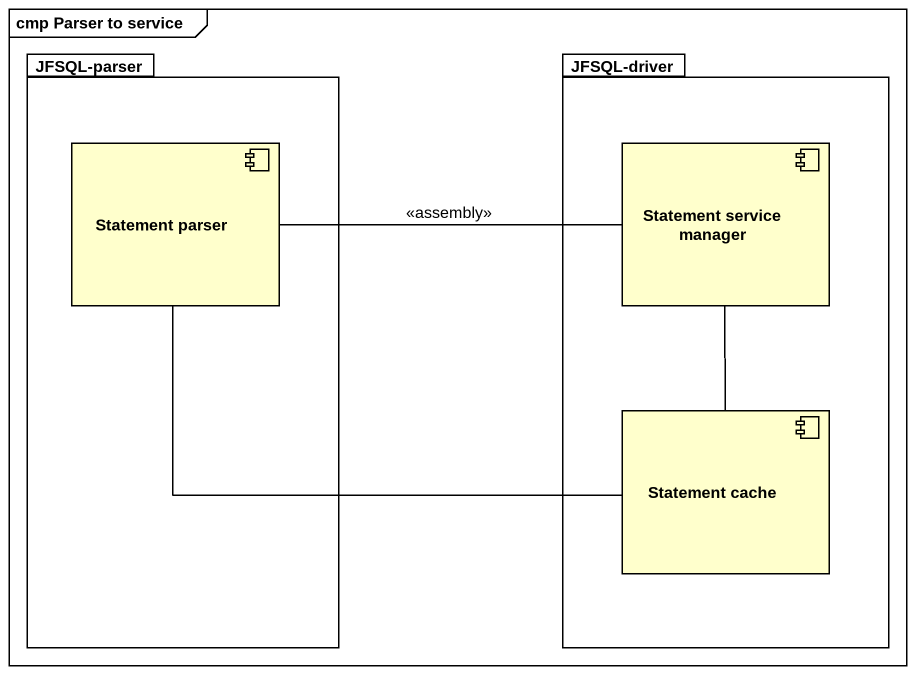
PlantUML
@startuml
mainframe cmp Parser to service
package "JFSQL-parser" as JFSQL_parser #FFFFFF {
  component "Statement parser" as Statement_parser
}
package "JFSQL-driver" as JFSQL_driver #FFFFFF {
  component "Statement service manager" as Statement_service_manager
  component "Statement cache" as Statement_cache
}
Statement_service_manager -left- Statement_parser
Statement_service_manager -left- Statement_parser : <<assembly>>
Statement_cache -left- Statement_parser
Statement_cache -up- Statement_service_manager
@enduml
